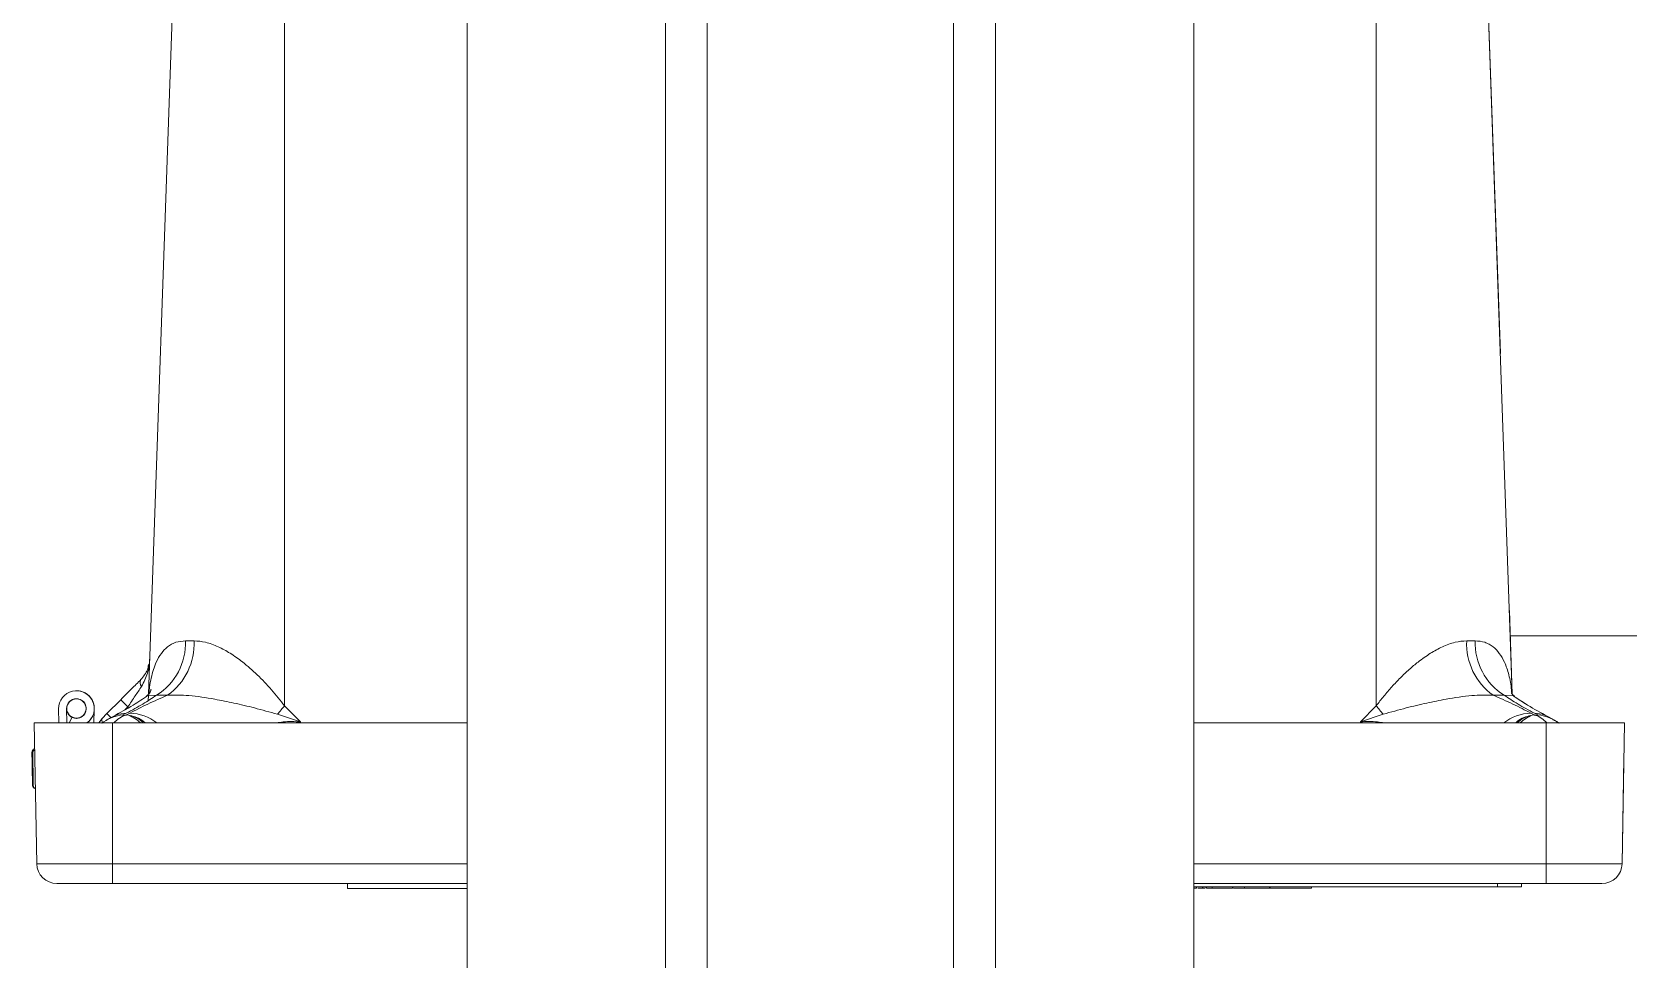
# Model space of a CAD drawing. Header units: feet. Extents: x -21 to 5170, y -254 to 1413.
# Drawn here: x 2324.98 to 2335.2, y 42.61 to 48.55 of the extents above; entities that cross this region are included whole.
import ezdxf

# ---------------------------------------------------------------- set-up
doc = ezdxf.new("R2010")
doc.units = ezdxf.units.FT
doc.header["$MEASUREMENT"] = 0
doc.layers.add('ATI CENTER SUPPORT', color=7, linetype='Continuous')

msp = doc.modelspace()

# ---------------------------------------------------------------- linework, layer by layer
at = {"layer": 'ATI CENTER SUPPORT', "color": 8, "linetype": 'Continuous', "lineweight": 15}
for p, q in [((2327.77006, 108.06425), (2327.77006, 25.40257)), ((2329.03955, 108.06425), (2329.03955, 25.40257)), ((2329.30717, 108.06425), (2329.30717, 25.40257)), ((2330.88442, 108.06425), (2330.88442, 25.40257)), ((2331.15204, 108.06425), (2331.15204, 25.40257)), ((2332.42153, 108.06425), (2332.42153, 25.40257)), ((2325.91262, 49.5161), (2325.73082, 44.30911)), ((2326.6022, 49.51611), (2326.60223, 44.23446)), ((2333.58942, 44.2345), (2333.58939, 49.51615)), ((2334.27898, 49.51615), (2334.46087, 44.30835)), ((2334.27904, 49.51615), (2334.38471, 46.49081)), ((2334.44223, 44.84397), (2334.46094, 44.30829)), ((2325.96833, 44.65042), (2326.02257, 44.65042)), ((2334.16908, 44.65047), (2334.22332, 44.65047)), ((2344.53397, 44.68303), (2334.44779, 44.68303)), ((2325.25771, 44.2782), (2325.26989, 44.2794)), ((2325.25776, 44.27822), (2325.26989, 44.2794)), ((2325.25778, 44.27822), (2325.2699, 44.2794)), ((2325.25778, 44.27822), (2325.26484, 44.27919)), ((2325.26988, 44.33082), (2325.26988, 44.33082)), ((2325.26992, 44.27837), (2325.26988, 44.27837)), ((2325.55366, 44.2735), (2325.46471, 44.18455)), ((2325.73048, 44.29953), (2325.72937, 44.26768)), ((2325.78341, 44.30213), (2325.7301, 44.29972)), ((2325.73052, 44.30058), (2325.73049, 44.29974)), ((2325.85348, 44.30213), (2325.78341, 44.30213)), ((2334.40824, 44.30218), (2334.33818, 44.30218)), ((2334.46144, 44.2997), (2334.40824, 44.30218)), ((2334.47553, 44.29451), (2334.46091, 44.30916)), ((2325.15575, 44.2141), (2325.15775, 44.12468)), ((2325.20716, 44.21525), (2325.20919, 44.12468)), ((2325.20716, 44.21525), (2325.20716, 44.21525)), ((2325.20919, 44.12468), (2325.20716, 44.21525)), ((2325.20717, 44.21525), (2325.20717, 44.21525)), ((2325.20718, 44.21459), (2325.20717, 44.21525)), ((2325.20718, 44.21525), (2325.20717, 44.21525)), ((2325.20719, 44.21459), (2325.20718, 44.21525)), ((2325.20718, 44.21525), (2325.20718, 44.21525)), ((2325.2072, 44.21459), (2325.20718, 44.21525)), ((2325.20719, 44.21525), (2325.20719, 44.21525)), ((2325.2072, 44.21459), (2325.20719, 44.21525)), ((2325.2225, 44.12468), (2325.24208, 44.16042)), ((2325.24208, 44.16042), (2325.24208, 44.16042)), ((2325.24208, 44.16042), (2325.24209, 44.16042)), ((2325.24209, 44.16042), (2325.2421, 44.16042)), ((2325.2421, 44.16042), (2325.2421, 44.16042)), ((2325.2421, 44.16042), (2325.24211, 44.16042)), ((2325.25753, 44.15516), (2325.26376, 44.15422)), ((2325.26988, 44.15495), (2325.26992, 44.15495)), ((2325.38398, 44.21268), (2325.38091, 44.12469)), ((2325.38091, 44.12469), (2325.38398, 44.21268)), ((2325.38399, 44.21268), (2325.38092, 44.12469)), ((2325.38092, 44.12469), (2325.38399, 44.21268)), ((2325.38399, 44.21268), (2325.38092, 44.12469)), ((2325.38092, 44.12469), (2325.384, 44.21268)), ((2325.384, 44.21268), (2325.38093, 44.12469)), ((2325.38093, 44.12469), (2325.384, 44.21268)), ((2325.38401, 44.21268), (2325.38093, 44.12469)), ((2325.38094, 44.12469), (2325.38401, 44.21268)), ((2325.38394, 44.21113), (2325.38266, 44.23453)), ((2325.38392, 44.21068), (2325.38267, 44.23453)), ((2325.38398, 44.21268), (2325.38398, 44.21268)), ((2325.41425, 44.12469), (2325.43383, 44.15366)), ((2325.46471, 44.18455), (2325.43383, 44.15366)), ((2325.50419, 44.16607), (2325.47041, 44.14844)), ((2325.56742, 44.17564), (2325.54826, 44.17332)), ((2325.54892, 44.17374), (2325.56742, 44.17564)), ((2325.56742, 44.17564), (2325.58922, 44.18702)), ((2325.57978, 44.20859), (2325.59918, 44.22798)), ((2325.58991, 44.17569), (2325.61211, 44.18759)), ((2325.58991, 44.17569), (2325.60344, 44.17396)), ((2325.60259, 44.17358), (2325.58991, 44.17569)), ((2325.59887, 44.21932), (2325.59918, 44.22798)), ((2326.70322, 44.13071), (2326.55695, 44.18053)), ((2326.60223, 44.23446), (2326.70322, 44.13071)), ((2333.48843, 44.13075), (2333.58942, 44.2345)), ((2333.63471, 44.18058), (2333.48843, 44.13075)), ((2334.57954, 44.18764), (2334.60175, 44.17574)), ((2334.58821, 44.17401), (2334.60175, 44.17574)), ((2334.60175, 44.17574), (2334.58906, 44.17363)), ((2334.62423, 44.17569), (2334.60243, 44.18707)), ((2334.64339, 44.17338), (2334.62423, 44.17569)), ((2334.62423, 44.17569), (2334.64273, 44.17379)), ((2334.72124, 44.14849), (2334.68746, 44.16613)), ((2334.72131, 44.14849), (2334.68753, 44.16613)), ((2327.77006, 44.1247), (2325.00011, 44.12468)), ((2325.01587, 43.22249), (2325.00011, 44.12468)), ((2325.43395, 44.12455), (2325.43102, 44.12198)), ((2325.50044, 43.09618), (2325.50043, 44.12469)), ((2326.70322, 44.13071), (2326.70331, 44.12469)), ((2335.17919, 44.12474), (2332.42153, 44.12473)), ((2333.48835, 44.12473), (2333.48843, 44.13075)), ((2334.67887, 43.09623), (2334.67886, 44.12474)), ((2334.76064, 44.12204), (2334.7577, 44.1246)), ((2334.76071, 44.12204), (2334.75777, 44.1246)), ((2335.16345, 43.22255), (2335.17919, 44.12474)), ((2335.17537, 43.90133), (2335.16352, 43.22255)), ((2327.77006, 43.22251), (2325.01587, 43.22249)), ((2335.16345, 43.22255), (2332.42153, 43.22254)), ((2335.16352, 43.22255), (2335.16345, 43.22255)), ((2327.77006, 43.09619), (2325.50044, 43.09618)), ((2327.00417, 43.06533), (2327.00417, 43.09618)), ((2327.77006, 43.06533), (2327.00417, 43.06533)), ((2327.16087, 43.06462), (2327.16087, 43.06533)), ((2334.67887, 43.09623), (2332.42153, 43.09622)), ((2334.52066, 43.07566), (2332.42153, 43.07565)), ((2332.44018, 43.06639), (2332.44018, 43.07565)), ((2332.44018, 43.06639), (2332.44018, 43.07565)), ((2332.44018, 43.06639), (2332.44018, 43.07565)), ((2332.44019, 43.06639), (2332.44019, 43.07565)), ((2332.4402, 43.06639), (2332.4402, 43.07565)), ((2332.47733, 43.06639), (2332.44728, 43.06639)), ((2332.47733, 43.06639), (2332.47733, 43.07565)), ((2332.47733, 43.06639), (2332.48065, 43.06639)), ((2332.48065, 43.06639), (2332.48065, 43.07565)), ((2332.48065, 43.06639), (2332.49225, 43.06639)), ((2332.49934, 43.06639), (2332.49934, 43.07565)), ((2332.50349, 43.06639), (2332.50349, 43.07565)), ((2332.50349, 43.06639), (2332.54087, 43.06639)), ((2332.54087, 43.06639), (2332.54087, 43.07565)), ((2332.54087, 43.06639), (2332.66961, 43.06639)), ((2332.66961, 43.06639), (2332.66961, 43.07565)), ((2332.66962, 43.06639), (2332.66962, 43.07565)), ((2332.66962, 43.06639), (2332.66962, 43.07565)), ((2332.67183, 43.06639), (2332.67183, 43.07565)), ((2332.90781, 43.06639), (2332.67671, 43.06639)), ((2332.7471, 43.06639), (2332.7471, 43.07565)), ((2332.90781, 43.06639), (2332.90781, 43.07565)), ((2332.90781, 43.06639), (2332.90781, 43.07565)), ((2332.90781, 43.06639), (2332.90781, 43.06639)), ((2332.90781, 43.06639), (2332.91193, 43.06639)), ((2332.91193, 43.06639), (2332.91193, 43.07565)), ((2333.17523, 43.06639), (2332.91193, 43.06639)), ((2333.17523, 43.06639), (2333.17523, 43.07565)), ((2333.17523, 43.06639), (2333.17526, 43.06639)), ((2333.17526, 43.06639), (2333.17526, 43.07565)), ((2334.36507, 43.07553), (2334.36507, 43.07566)), ((2334.36638, 43.07566), (2334.36638, 43.09623)), ((2334.52066, 43.09623), (2334.52066, 43.07566)), ((2334.52068, 43.07566), (2334.52066, 43.07566)), ((2334.52068, 43.07566), (2334.52068, 43.09623))]:
    msp.add_line(p, q, dxfattribs=at)
at = {"layer": 'ATI CENTER SUPPORT', "color": 8, "linetype": 'Continuous', "lineweight": 15, "flags": 128}
for points in [[(2325.55366, 44.2735), (2325.55453, 44.27262), (2325.56133, 44.26582), (2325.56699, 44.26016), (2325.57389, 44.25327), (2325.58176, 44.2454), (2325.5903, 44.23686), (2325.59918, 44.22798)], [(2325.24208, 44.16042), (2325.26615, 44.15403), (2325.26988, 44.15392)], [(2325.46471, 44.18455), (2325.46558, 44.18367), (2325.47238, 44.17687), (2325.47804, 44.17121), (2325.48494, 44.16432), (2325.49007, 44.15919)], [(2325.50411, 44.16603), (2325.5396, 44.18045), (2325.58922, 44.18702)], [(2325.57234, 44.17237), (2325.53586, 44.1486), (2325.50908, 44.12469)], [(2334.60243, 44.18707), (2334.65206, 44.18051), (2334.68754, 44.16608)], [(2334.68257, 44.12474), (2334.65579, 44.14866), (2334.61931, 44.17242)]]:
    msp.add_lwpolyline(points, dxfattribs=at)
at = {"layer": 'ATI CENTER SUPPORT', "color": 8, "linetype": 'Continuous', "lineweight": 15}
msp.add_circle((2325.26988, 44.21666), 0.06171, dxfattribs=at)
for centre, radius, start, end in [((2325.5732, 44.63698), 0.39536, 302.120231, 1.949137), ((2325.61786, 44.63172), 0.40514, 305.559948, 2.64664), ((2334.57378, 44.63176), 0.40514, 177.353311, 234.440811), ((2334.61846, 44.63703), 0.39537, 178.051433, 237.879934), ((2325.71545, 44.38295), 0.03835, 150.217097, 220.743597), ((2325.26988, 44.21666), 0.11416, 306.328706, 181.284146), ((2325.26988, 44.21666), 0.06274, 243.693701, 181.284146), ((2325.26988, 44.21666), 0.06274, 90.000338, 270.000338), ((2325.26988, 44.21666), 0.11416, 306.170111, 90.000338), ((2325.26989, 44.21666), 0.11416, 358.000338, 90.000338), ((2325.26989, 44.21666), 0.11416, 358.000338, 90.000338), ((2325.2699, 44.21666), 0.11416, 358.000338, 90.000338), ((2325.2699, 44.21666), 0.11416, 358.000338, 90.000338), ((2325.26991, 44.21666), 0.11416, 358.000338, 90.000338), ((2325.26992, 44.21666), 0.11416, 358.000338, 87.15253), ((2325.26989, 44.21666), 0.06274, 158.984259, 247.059447), ((2325.2699, 44.21666), 0.06274, 158.913481, 247.065347), ((2325.26991, 44.21666), 0.06274, 158.927637, 247.059447), ((2325.26991, 44.21666), 0.06274, 158.927637, 247.059447), ((2325.26992, 44.21666), 0.06274, 158.934785, 247.056467), ((2325.26989, 44.21666), 0.06274, 181.893783, 246.636244), ((2325.2699, 44.21666), 0.06274, 181.893783, 246.641858), ((2325.2699, 44.21666), 0.06274, 181.893783, 246.636244), ((2325.26991, 44.21666), 0.06274, 181.893783, 246.636244), ((2325.45856, 44.1436), 0.0267, 157.851686, 218.860128), ((2325.5995, 43.89676), 0.28128, 100.496813, 126.340135), ((2325.5751, 44.13099), 0.05013, 121.48245, 122.379591), ((2325.62344, 44.12907), 0.04914, 114.021808, 115.101571), ((2325.51986, 43.95658), 0.23223, 46.375406, 69.130397), ((2325.59681, 43.87779), 0.31017, 52.748789, 87.172655), ((2313.60289, 55.10482), 16.94544, 319.858729, 320.096827), ((2346.41715, 54.96158), 16.72187, 219.903759, 220.145046), ((2334.59484, 43.87784), 0.31018, 92.828239, 127.25167), ((2334.67178, 43.95665), 0.23221, 110.868291, 133.625648), ((2334.56212, 44.11563), 0.06395, 65.085066, 65.916747), ((2334.62536, 44.14528), 0.03339, 57.304534, 58.647928), ((2334.59214, 43.89678), 0.28131, 53.79424, 79.503606), ((2325.01068, 43.93491), 0.02571, 107.391792, 181.000338), ((2325.01588, 43.9304), 0.02571, 119.761192, 181.000338), ((2325.01428, 43.72924), 0.02571, 181.000338, 236.686138), ((2325.01947, 43.72473), 0.02571, 181.000338, 242.239484), ((2325.14441, 43.22474), 0.12856, 181.000338, 270.000338), ((2335.0349, 43.2248), 0.12856, 270.000338, 359.000338), ((2335.03498, 43.2248), 0.12856, 270.000338, 359.000338)]:
    msp.add_arc(centre, radius, start, end, dxfattribs=at)
for points, knots in [([(2325.7342, 44.31705), (2325.73544, 44.32961), (2325.73869, 44.36247), (2325.74778, 44.41253), (2325.76164, 44.46598), (2325.7821, 44.51989), (2325.81086, 44.5705), (2325.8526, 44.61424), (2325.9039, 44.64443), (2325.94722, 44.64846), (2325.96833, 44.65042)], [0, 0, 0, 0, 0.07227496, 0.18915978, 0.30616112, 0.41813474, 0.56855, 0.70848964, 0.8579082, 1, 1, 1, 1]), ([(2326.02257, 44.65042), (2326.04701, 44.64857), (2326.08409, 44.64575), (2326.13686, 44.62911), (2326.18944, 44.6076), (2326.25589, 44.57117), (2326.34019, 44.51149), (2326.42957, 44.43326), (2326.51932, 44.33822), (2326.57461, 44.26903), (2326.60223, 44.23446)], [0, 0, 0, 0, 0.122211036, 0.18547245, 0.250858486, 0.371135853, 0.500385874, 0.663239961, 0.831726609, 1, 1, 1, 1]), ([(2333.58942, 44.2345), (2333.60576, 44.25495), (2333.63866, 44.29614), (2333.68982, 44.35637), (2333.74411, 44.41379), (2333.80019, 44.46693), (2333.86435, 44.52061), (2333.93526, 44.57097), (2334.01503, 44.61449), (2334.0943, 44.64451), (2334.14457, 44.64852), (2334.16908, 44.65047)], [0, 0, 0, 0, 0.09956134, 0.20049122, 0.30122682, 0.4020865, 0.49856769, 0.62818401, 0.74878679, 0.8775379, 1, 1, 1, 1]), ([(2334.22332, 44.65047), (2334.24443, 44.64861), (2334.27647, 44.64577), (2334.31304, 44.62904), (2334.34586, 44.60743), (2334.38047, 44.5708), (2334.41492, 44.5109), (2334.44054, 44.43203), (2334.45425, 44.36208), (2334.4571, 44.31952), (2334.45764, 44.31149)], [0, 0, 0, 0, 0.14029613, 0.21292648, 0.28800594, 0.42610274, 0.57451719, 0.76154746, 0.95501353, 1, 1, 1, 1]), ([(2325.73124, 44.49777), (2325.72961, 44.4867), (2325.72464, 44.45306), (2325.69922, 44.42251), (2325.68216, 44.402)], [0, 0, 0, 0, 0.328863701, 1, 1, 1, 1]), ([(2325.68639, 44.35793), (2325.70121, 44.38572), (2325.73081, 44.44127), (2325.73601, 44.50165), (2325.73861, 44.53182)], [0, 0, 0, 0, 0.500443455, 1, 1, 1, 1]), ([(2325.68216, 44.402), (2325.66244, 44.38228), (2325.6217, 44.34154), (2325.57681, 44.29665), (2325.55366, 44.2735)], [0, 0, 0, 0, 0.48415244, 1, 1, 1, 1]), ([(2325.59918, 44.22798), (2325.6148, 44.25126), (2325.64473, 44.29585), (2325.67292, 44.33785), (2325.68639, 44.35793)], [0, 0, 0, 0, 0.52200873, 1, 1, 1, 1]), ([(2325.7294, 44.30131), (2325.69788, 44.28007), (2325.62818, 44.23312), (2325.54807, 44.1898), (2325.50419, 44.16607)], [0, 0, 0, 0, 0.45223015, 1, 1, 1, 1]), ([(2325.78341, 44.30213), (2325.75495, 44.28327), (2325.69775, 44.24539), (2325.62551, 44.20654), (2325.58922, 44.18702)], [0, 0, 0, 0, 0.49766624, 1, 1, 1, 1]), ([(2325.85348, 44.30213), (2325.81025, 44.28332), (2325.7236, 44.24562), (2325.64933, 44.20696), (2325.61211, 44.18759)], [0, 0, 0, 0, 0.49889448, 1, 1, 1, 1]), ([(2325.74521, 44.34102), (2325.74659, 44.34057), (2325.75018, 44.33939), (2325.7386, 44.31374), (2325.72363, 44.30086), (2325.7162, 44.29445)], [0, 0, 0, 0, 0.2396239, 0.62234334, 1, 1, 1, 1]), ([(2325.7301, 44.29972), (2325.72892, 44.29969), (2325.72082, 44.29952), (2325.72004, 44.2957), (2325.71938, 44.29244)], [0, 0, 0, 0, 0.14604442, 1, 1, 1, 1]), ([(2326.55695, 44.18053), (2326.50783, 44.19413), (2326.41551, 44.21969), (2326.2815, 44.25195), (2326.14161, 44.27945), (2325.99421, 44.30357), (2325.89831, 44.30259), (2325.85348, 44.30213)], [0, 0, 0, 0, 0.21006838, 0.39485955, 0.5665534, 0.79737785, 1, 1, 1, 1]), ([(2334.33818, 44.30218), (2334.29368, 44.30265), (2334.19817, 44.30367), (2334.051, 44.27966), (2333.91081, 44.25215), (2333.77642, 44.21981), (2333.68388, 44.19419), (2333.63471, 44.18058)], [0, 0, 0, 0, 0.20117096, 0.43186715, 0.60421416, 0.78967705, 1, 1, 1, 1]), ([(2334.57954, 44.18764), (2334.54233, 44.20702), (2334.46808, 44.24568), (2334.38141, 44.28337), (2334.33818, 44.30218)], [0, 0, 0, 0, 0.50114445, 1, 1, 1, 1]), ([(2334.40824, 44.30218), (2334.43678, 44.28328), (2334.49398, 44.24539), (2334.56623, 44.20654), (2334.60243, 44.18707)], [0, 0, 0, 0, 0.49888904, 1, 1, 1, 1]), ([(2334.47533, 44.29459), (2334.4685, 44.30102), (2334.45588, 44.31292), (2334.45449, 44.31477), (2334.45385, 44.31562)], [0, 0, 0, 0, 0.54090206, 1, 1, 1, 1]), ([(2334.4723, 44.29254), (2334.47164, 44.29572), (2334.47085, 44.29951), (2334.46276, 44.29967), (2334.46144, 44.2997)], [0, 0, 0, 0, 0.836379609, 1, 1, 1, 1]), ([(2334.68746, 44.16613), (2334.6436, 44.18985), (2334.56348, 44.23317), (2334.49374, 44.28014), (2334.46218, 44.3014)], [0, 0, 0, 0, 0.54750909, 1, 1, 1, 1]), ([(2334.68753, 44.16613), (2334.64354, 44.18982), (2334.57112, 44.22881), (2334.50808, 44.27108), (2334.48333, 44.28768)], [0, 0, 0, 0, 0.60747796, 1, 1, 1, 1]), ([(2325.45594, 44.13917), (2325.45654, 44.1398), (2325.46053, 44.14405), (2325.46647, 44.14507), (2325.47152, 44.14593)], [0, 0, 0, 0, 0.14919788, 1, 1, 1, 1]), ([(2325.57234, 44.17237), (2325.57125, 44.17241), (2325.56908, 44.17249), (2325.56727, 44.17321), (2325.56652, 44.17424), (2325.56712, 44.17517), (2325.56742, 44.17564)], [0, 0, 0, 0, 0.25609984, 0.51098679, 0.75679594, 1, 1, 1, 1]), ([(2325.58991, 44.17569), (2325.58842, 44.17522), (2325.58544, 44.17427), (2325.58071, 44.17322), (2325.57612, 44.17249), (2325.5736, 44.17241), (2325.57234, 44.17237)], [0, 0, 0, 0, 0.24332112, 0.4890375, 0.74393234, 1, 1, 1, 1]), ([(2325.60259, 44.17358), (2325.62955, 44.16707), (2325.66181, 44.15928), (2325.69351, 44.12958), (2325.69872, 44.12469)], [0, 0, 0, 0, 0.83543756, 1, 1, 1, 1]), ([(2325.60344, 44.17396), (2325.63214, 44.16806), (2325.66782, 44.16072), (2325.70289, 44.13059), (2325.70975, 44.12469)], [0, 0, 0, 0, 0.80419979, 1, 1, 1, 1]), ([(2334.4819, 44.12474), (2334.48876, 44.13064), (2334.52383, 44.16077), (2334.55951, 44.16811), (2334.58821, 44.17401)], [0, 0, 0, 0, 0.19579963, 1, 1, 1, 1]), ([(2334.49292, 44.12474), (2334.49814, 44.12963), (2334.52984, 44.15933), (2334.56211, 44.16712), (2334.58906, 44.17363)], [0, 0, 0, 0, 0.16456795, 1, 1, 1, 1]), ([(2334.61931, 44.17242), (2334.61805, 44.17246), (2334.61553, 44.17255), (2334.61094, 44.17328), (2334.60621, 44.17432), (2334.60323, 44.17527), (2334.60175, 44.17574)], [0, 0, 0, 0, 0.256157476, 0.511083427, 0.756926187, 1, 1, 1, 1]), ([(2334.62423, 44.17569), (2334.62453, 44.17523), (2334.62514, 44.17429), (2334.62438, 44.17326), (2334.62257, 44.17255), (2334.6204, 44.17246), (2334.61931, 44.17242)], [0, 0, 0, 0, 0.24337711, 0.48916412, 0.7439934, 1, 1, 1, 1]), ([(2334.72008, 44.145), (2334.72656, 44.14342), (2334.73796, 44.14062), (2334.74562, 44.13168), (2334.74893, 44.12782)], [0, 0, 0, 0, 0.56759598, 1, 1, 1, 1]), ([(2334.73578, 44.13922), (2334.73519, 44.13986), (2334.7312, 44.1441), (2334.72526, 44.14512), (2334.72021, 44.14599)], [0, 0, 0, 0, 0.14920898, 1, 1, 1, 1]), ([(2326.55104, 44.12469), (2326.56524, 44.12716), (2326.61514, 44.13583), (2326.66648, 44.13284), (2326.70322, 44.13071)], [0, 0, 0, 0, 0.28459328, 1, 1, 1, 1]), ([(2333.48843, 44.13075), (2333.50675, 44.13218), (2333.54335, 44.13504), (2333.59448, 44.13256), (2333.62645, 44.12712), (2333.64051, 44.12473)], [0, 0, 0, 0, 0.359169824, 0.718028951, 1, 1, 1, 1]), ([(2324.98498, 43.93434), (2324.98499, 43.93358), (2324.98501, 43.93239), (2324.98522, 43.92074), (2324.98543, 43.90824), (2324.9857, 43.89253), (2324.98612, 43.86918), (2324.98668, 43.83662), (2324.98726, 43.80345), (2324.98769, 43.77893), (2324.98799, 43.76194), (2324.98823, 43.7479), (2324.98848, 43.73397), (2324.98853, 43.73089), (2324.98856, 43.7289)], [0, 0, 0, 0, 0.11972127, 0.18489492, 0.25000021, 0.31517301, 0.38027848, 0.49999946, 0.61972148, 0.68489231, 0.75000011, 0.81517223, 0.88027803, 1, 1, 1, 1]), ([(2324.99019, 43.92897), (2324.99018, 43.92938), (2324.99017, 43.93002), (2324.99033, 43.92063), (2324.99052, 43.90972), (2324.99077, 43.89535), (2324.99116, 43.87332), (2324.99171, 43.84161), (2324.9923, 43.80814), (2324.99274, 43.7827), (2324.99306, 43.76465), (2324.99332, 43.74924), (2324.99361, 43.73326), (2324.99369, 43.7284), (2324.99374, 43.72526)], [0, 0, 0, 0, 0.11972147, 0.18489442, 0.25000112, 0.31517375, 0.38027818, 0.50000188, 0.61972233, 0.68489409, 0.75000149, 0.81517209, 0.88027871, 1, 1, 1, 1]), ([(2325.50044, 43.09618), (2325.45565, 43.09618), (2325.38676, 43.09618), (2325.30387, 43.09617), (2325.24683, 43.09617), (2325.20088, 43.09617), (2325.15648, 43.09617), (2325.14917, 43.09617), (2325.14441, 43.09617)], [0, 0, 0, 0, 0.23945633, 0.36836065, 0.49999995, 0.63163873, 0.76054301, 1, 1, 1, 1]), ([(2332.42153, 43.06639), (2332.42513, 43.06639), (2332.432, 43.06639), (2332.43899, 43.06639), (2332.43978, 43.06639), (2332.44018, 43.06639)], [0.36429915, 0.36429915, 0.36429915, 0.36429915, 0.559674157, 0.779749007, 1, 1, 1, 1]), ([(2335.03491, 43.09623), (2335.03015, 43.09623), (2335.02283, 43.09623), (2334.97844, 43.09623), (2334.93249, 43.09623), (2334.87545, 43.09623), (2334.79256, 43.09623), (2334.72366, 43.09623), (2334.67887, 43.09623)], [0, 0, 0, 0, 0.23945695, 0.36835981, 0.49999917, 0.63163801, 0.76054087, 1, 1, 1, 1])]:
    msp.add_open_spline(points, degree=3, knots=knots, dxfattribs=at)

doc.saveas('drawing.dxf')
